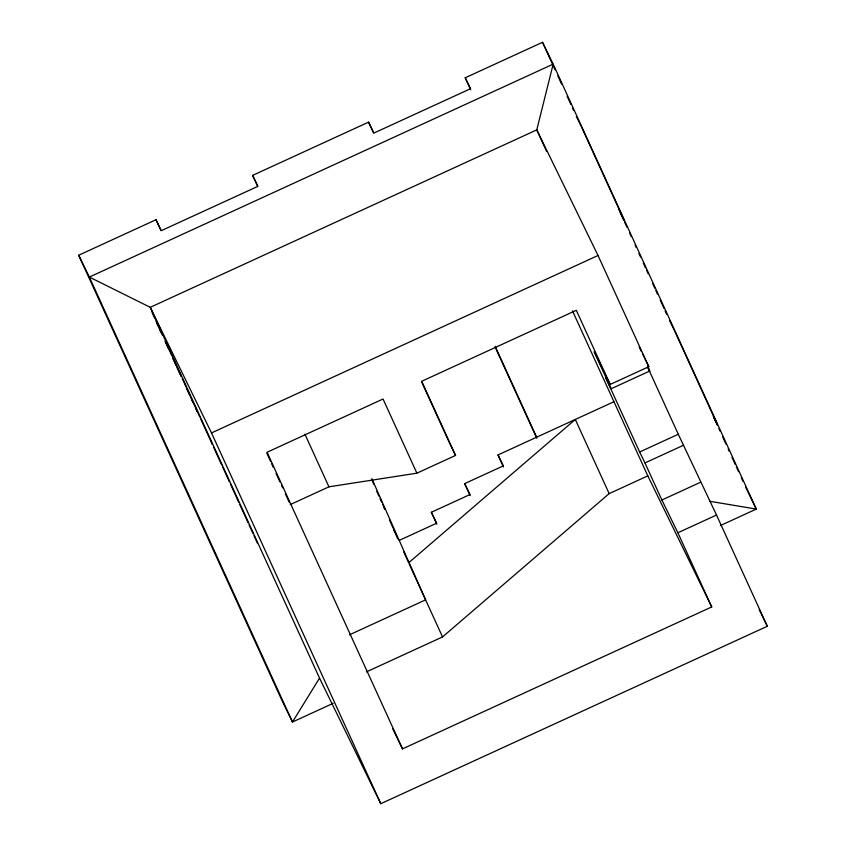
<?xml version="1.0" encoding="UTF-8"?>
<svg xmlns="http://www.w3.org/2000/svg" width="846" height="846" viewBox="0 0 846 846"><rect width="100%" height="100%" fill="white"/><g stroke="black" fill="none" stroke-linecap="round" stroke-linejoin="round"><path stroke-width="1.27" d="M78.689 255.228L89.348 277.065L150.25 307.32L319.534 678.111L292.483 722.008L281.834 700.171L78.689 255.228L155.992 219.738L161.322 230.662L257.956 186.3L252.626 175.376L368.581 122.152L373.911 133.065L470.535 88.714L465.215 77.79L542.519 42.3L553.168 64.137L756.303 509.081L720.348 525.588M366.413 671.883L442.532 636.943L609.162 493.62L647.814 475.875L711.729 606.931L402.516 748.879L392.756 728.882M333.229 703.301L292.483 722.008L89.348 277.065L553.168 64.137L536.776 129.882L150.25 307.32L211.511 432.919L598.027 255.481L648.808 366.709L610.156 384.454L594.178 351.693L611.108 388.769L649.76 371.024L647.581 366.244M290.294 504.565L328.946 486.82L416.898 473.178L455.55 455.434L421.699 381.271L576.306 310.302L610.156 384.454M503.455 466.907L497.998 454.947L613.953 401.713M470.133 495.576L464.676 483.616L503.328 465.871L497.998 454.947M436.811 524.245L431.344 512.274L469.995 494.54L464.676 483.616M399.196 540.404L436.673 523.198L431.344 512.274M611.108 388.769L605.778 377.855L639.639 452.007L678.291 434.262L716.52 515.024L767.311 626.262L380.785 803.7L319.534 678.111M639.639 452.007L644.969 462.931L683.621 445.186M349.483 634.807L425.601 599.867L371.849 478.677M644.969 462.931L661.889 500.007L700.541 482.262M661.889 500.007L677.868 532.769L716.52 515.024M709.921 501.318L756.303 509.081L745.654 487.243M576.369 116.452L581.17 126.287M618.69 209.152L624.02 220.076L581.699 127.376M669.482 320.391L674.273 330.215M713.4 416.359L716.594 422.915M598.027 255.481L536.776 129.882L546.632 151.487M639.111 346.818L641.395 351.502M642.537 353.84L648.808 366.709M647.634 366.656L649.76 371.024M759.222 609.67L767.311 626.262M450.759 445.599L455.55 455.434M383.873 507.198L384.941 509.377L382.741 504.491M393.876 530.072L396.002 534.439M674.801 331.304L717.122 424.005M542.519 42.3L552.343 63.831M553.443 66.221L555.071 69.806M557.81 75.791L561.628 84.166M567.084 96.127L570.913 104.492M572.552 108.087L573.641 110.477M620.33 212.737L623.608 219.918M624.697 222.308L626.886 227.098M629.614 233.073L631.253 236.658M635.071 245.033L636.171 247.423M638.899 253.409L640.538 256.994M643.267 262.979L645.456 267.759M646.545 270.149L648.184 273.744M652.552 283.304L654.73 288.095M655.83 290.485L657.469 294.07M660.197 300.055L664.015 308.43M665.104 310.82L666.743 314.405M713.432 416.676L717.26 425.041M718.899 428.636L719.988 431.026M722.717 437.001L725.995 444.182M728.184 448.962L729.273 451.362M732.002 457.337L735.28 464.517M736.369 466.907L738.558 471.687M741.286 477.673L742.925 481.258M647.708 367.28L678.291 434.262M677.868 532.769L711.729 606.931M572.456 310.82L647.814 475.875M465.215 77.79L470.672 89.75M609.162 493.62L575.301 419.457L408.671 562.791L403.764 552.026M495.153 346.3L536.65 437.202M495.28 347.346L536.787 438.249M368.581 122.152L373.498 132.917M421.826 382.318L450.22 444.51M416.898 473.178L383.048 399.016L267.082 452.25L402.516 748.879M252.626 175.376L257.544 186.141M371.68 479.534L373.869 484.314M376.734 491.336L378.913 496.116M380.013 498.506L381.652 502.101M389.424 519.888L395.981 534.238M396.118 535.275L397.757 538.86M409.221 563.986L442.532 636.943M304.92 434.199L328.946 486.82M266.807 453.139L270.635 461.504M271.725 463.904L273.364 467.489M276.092 473.464L279.91 481.839M281.549 485.424L282.649 487.825M285.377 493.8L289.195 502.175M155.992 219.738L160.909 230.503M211.511 432.919L380.785 803.7M152.121 312.544L154.86 318.54M155.96 320.941L162.527 335.344M165.266 341.34L171.844 355.743M172.944 358.144L181.16 376.142M182.25 378.543L186.088 386.939M187.188 389.34L190.466 396.541M191.566 398.942L199.783 416.941M200.883 419.341L212.388 444.541M213.478 446.931L221.694 464.94M222.794 467.33L229.372 481.734M230.461 484.134L238.678 502.133M239.778 504.533L247.994 522.532M249.094 524.932L252.922 533.329M254.022 535.73L257.311 542.931M157.07 323.754L158.149 326.122M159.238 328.502L160.867 332.066M165.203 341.573L168.46 348.711M172.806 358.218L176.063 365.345M177.142 367.724L180.938 376.036M186.363 387.923L189.62 395.05M190.71 397.43L192.877 402.188M195.595 408.132L197.224 411.695"/></g></svg>
